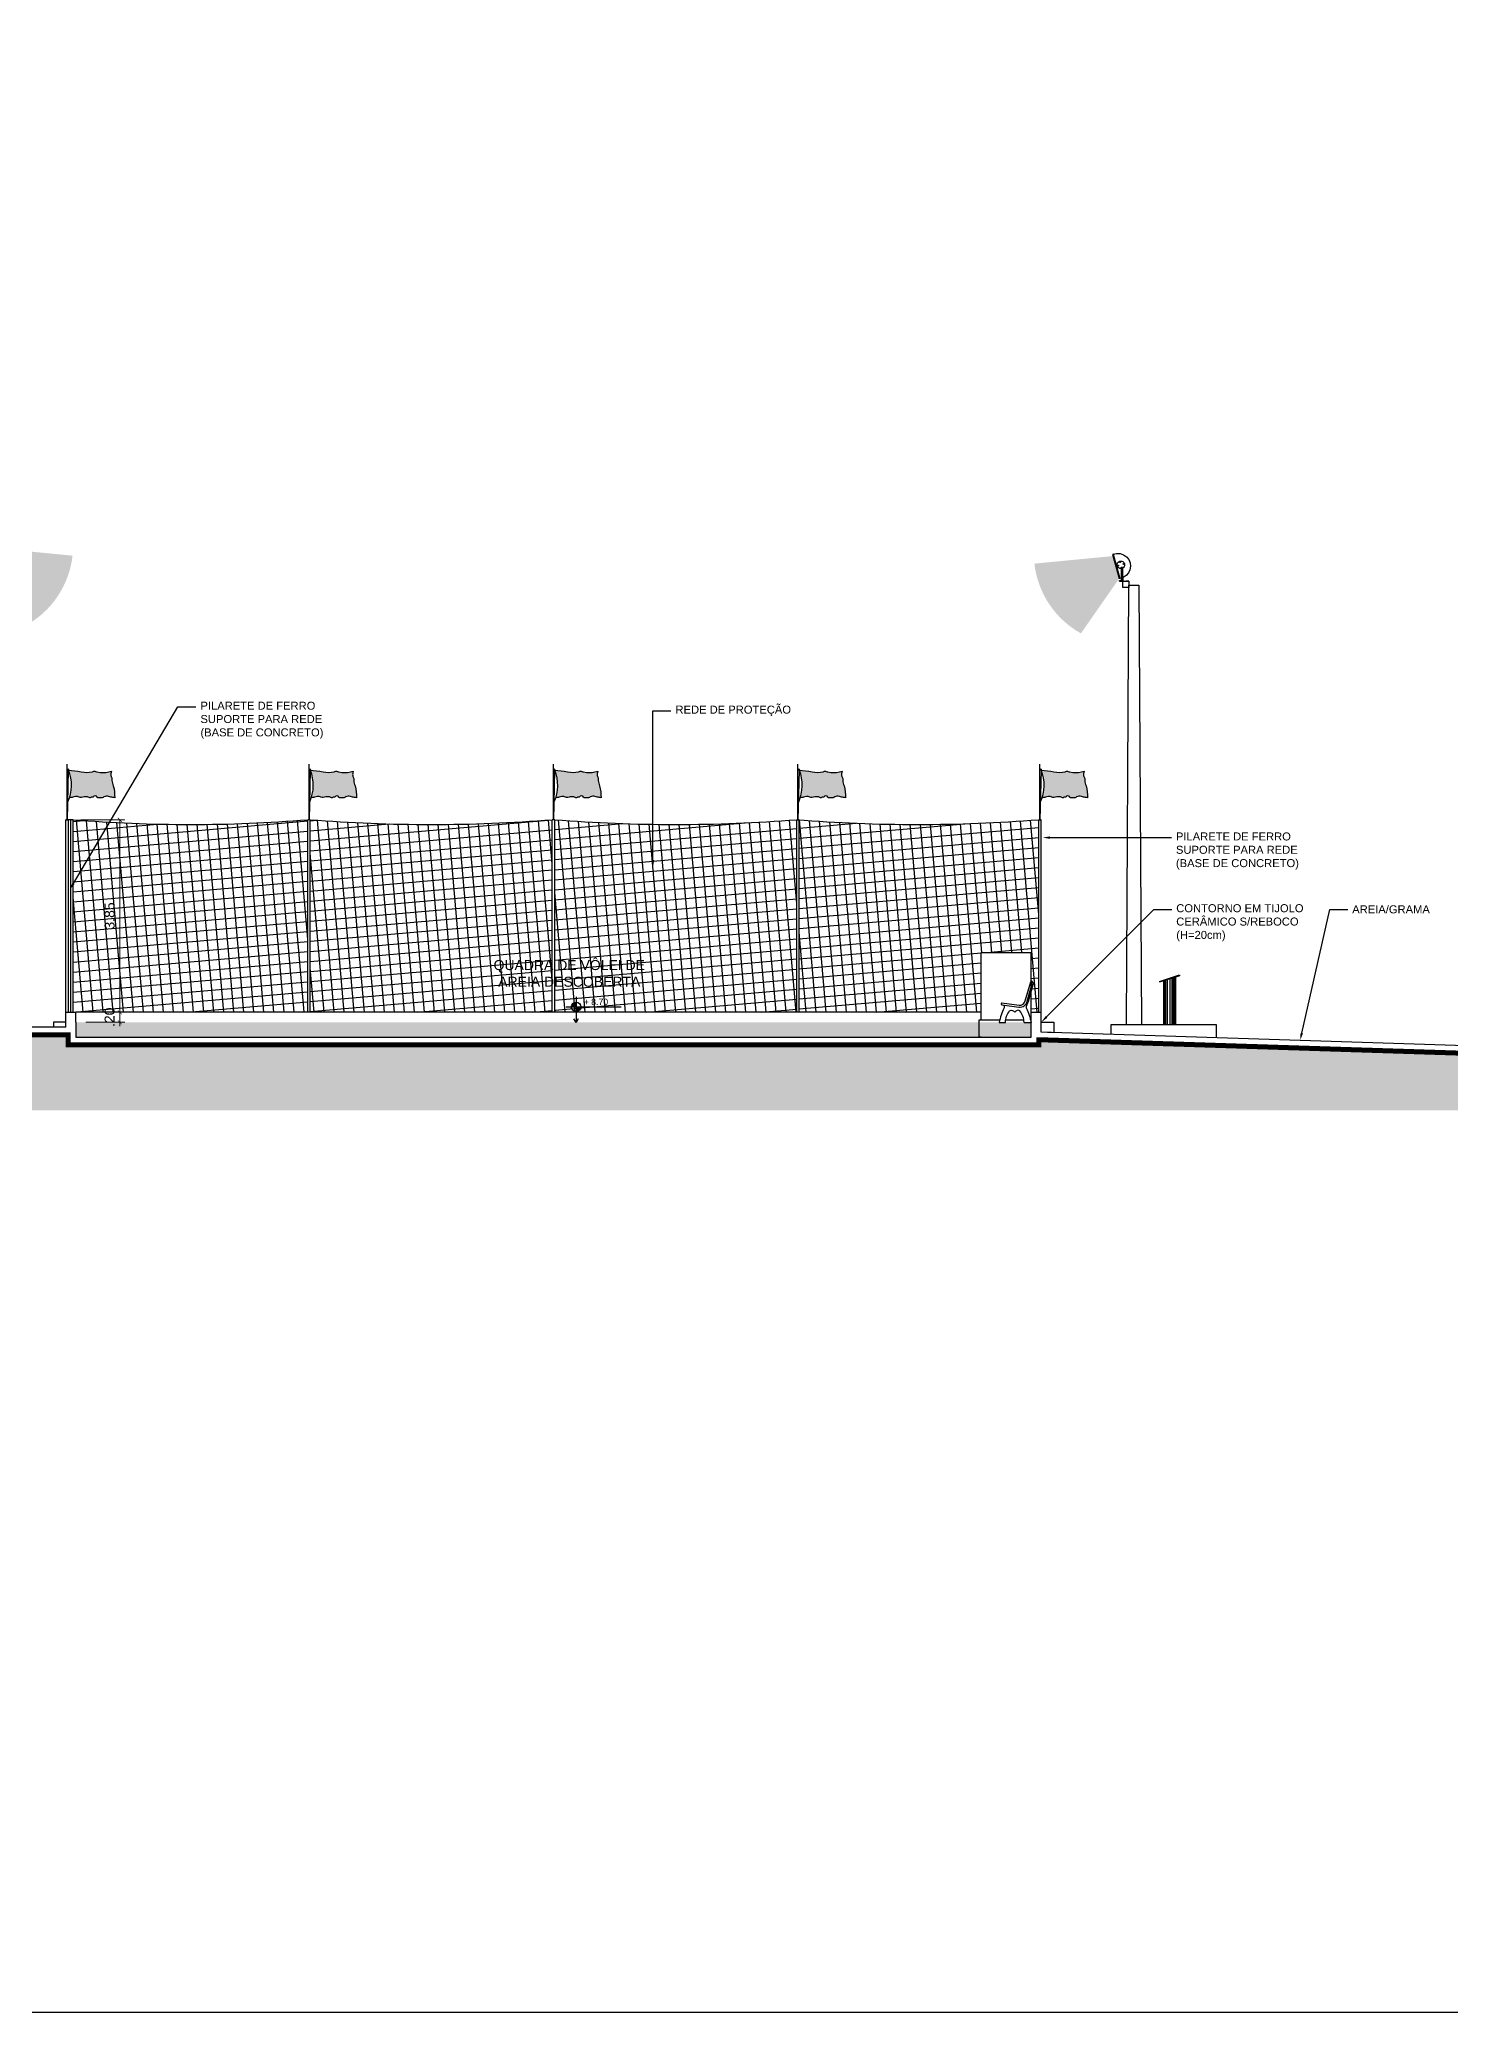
# Model space of a CAD drawing. Header units: metres. Extents: x 2394 to 3264, y 364 to 634.
# Drawn here: x 2682.67 to 2710.88, y 363.79 to 403.24 of the extents above; entities that cross this region are included whole.
import ezdxf
from ezdxf import colors
from ezdxf.entities.mleader import LeaderData, LeaderLine
from ezdxf.math import Vec2, Vec3

# ---------------------------------------------------------------- set-up
doc = ezdxf.new("R2010")
doc.units = ezdxf.units.M
doc.header["$LTSCALE"] = 5
doc.header["$MEASUREMENT"] = 0
doc.layers.add('2prancha', color=4, linetype='Continuous', lineweight=18)
doc.layers.add('texto', color=3, linetype='Continuous', lineweight=25)
for name, color, linetype in [('COTA 1 100', 2, 'Continuous'), ('COTA DE NÍVEL', 7, 'Continuous'), ('HACHURA', 251, 'Continuous'), ('HACHURA PISOS', 250, 'Continuous'), ('PENA 0.1', 1, 'Continuous'), ('PENA 0.15', 7, 'Continuous'), ('PENA 01', 1, 'Continuous'), ('PENA 02', 2, 'Continuous'), ('PENA 03', 3, 'Continuous'), ('PENA 06', 6, 'Continuous'), ('TXT ESPECIFICAÇÕES', 7, 'Continuous')]:
    doc.layers.add(name, color=color, linetype=linetype)
doc.styles.add('GRAF', font='GRAF.SHX')
doc.styles.add('Luana', font='arial.ttf')
doc.styles.get("Standard").update_dxf_attribs({"font": 'arial.ttf'})
doc.dimstyles.new('arial100', dxfattribs={"dimtxt": 0.2, "dimasz": 0.08, "dimexe": 0.1, "dimexo": 0.2, "dimgap": 0.1, "dimtad": 1, "dimzin": 4, "dimdsep": 46, "dimtxsty": 'Luana', "dimblk": 'ARCHTICK', "dimcen": 0, "dimclrd": 7, "dimclre": 7, "dimclrt": 256, "dimadec": 0, "dimazin": 0, "dimtfac": 1, "dimtix": 1, "dimtmove": 0, "dimatfit": 3, "dimldrblk": 'CLOSEDBLANK', "dimfxl": 0, "dimlwd": 5, "dimlwe": 5, "dimarcsym": 0})

# ---------------------------------------------------------------- blocks, each defined once
blk = doc.blocks.new('A$C3D4215A1')
at = {"true_color": 0xffffff}
h = blk.add_hatch(color=7, dxfattribs=at)
h.dxf.hatch_style = 1
edge = h.paths.add_edge_path()
edge.add_spline(control_points=[(0.02698194841241275, 0.2828375568763093), (0.04895448887327802, 0.2816153865685393), (0.07287861671557039, 0.2860622619303825), (0.1029987581282512, 0.2963006718363559), (0.1321982208737609, 0.2988224507079806), (0.1536724777092786, 0.2835548990491077), (0.1837990493113466, 0.2813529656730935), (0.2085208566572874, 0.2914035686051477), (0.2353239823946751, 0.2892895236750093), (0.2624439397354763, 0.2964474452757884), (0.2897648094394754, 0.2721943754559675), (0.3088208094800393, 0.2907403708837322), (0.3298375868566836, 0.2809047391995563), (0.3415339816579035, 0.3075757495028029), (0.3759171734745905, 0.3057297656133642), (0.3919448316860326, 0.2713407584638219), (0.4246283440011211, 0.2836595501165391), (0.4513314099890522, 0.2788147342715845), (0.4801532355481868, 0.2999339898195501), (0.5208640303039829, 0.3027189975196904), (0.5648332654650403, 0.2856010938094755), (0.5917239606314979, 0.2824905206166903), (0.6086991295414919, 0.2805269229845635)], knot_values=[0, 0, 0, 0, 0.0348271455492879, 0.07282893527250822, 0.09639077409307761, 0.1183464356409538, 0.1487855013386029, 0.1825572067499722, 0.1963991772790011, 0.2286808477537322, 0.2641949652160698, 0.2780692556293496, 0.2982508131908497, 0.3169238230336083, 0.3494064677358216, 0.3755707344904562, 0.4150233993883643, 0.4326216050909619, 0.4554261924704313, 0.5158826632629568, 0.5456436595392126, 0.5965938487349922, 0.5965938487349922, 0.5965938487349922, 0.5965938487349922], degree=3, periodic=0)
edge.add_spline(control_points=[(0.6086991295414919, 0.2805269229845635), (0.6069763653057791, 0.3315694374350309), (0.6044501518234121, 0.406416758679393), (0.5688259508628715, 0.4846028772236245), (0.5757508166333881, 0.5312687869915477), (0.5503718113731437, 0.5680126159371854), (0.5604765166258893, 0.600590578163179), (0.5663561148503504, 0.6195466312166289)], knot_values=[0, 0, 0, 0, 0.1521078266021216, 0.2230466794992793, 0.2486607555886479, 0.2890196708653746, 0.3451825573943328, 0.3451825573943328, 0.3451825573943328, 0.3451825573943328], degree=3, periodic=0)
edge.add_spline(control_points=[(0.5663561148503504, 0.6195466312167355), (0.554475112856112, 0.6165106317944233), (0.4951560327883922, 0.6013525926909016), (0.4177886655762176, 0.5960335953146518), (0.3486583925227507, 0.6229712517894845), (0.2831263927516432, 0.5976217621070573), (0.1704967645854389, 0.6156244410771055), (0.06902388031555232, 0.6271005249840204), (0.01431259560405925, 0.6332844180852173)], knot_values=[0.0004282970648975537, 0.0004282970648975537, 0.0004282970648975537, 0.0004282970648975537, 0.03724621531521943, 0.1842516009980794, 0.2269683049640005, 0.2472053113385927, 0.3895702831130338, 0.5561588000932506, 0.5561588000932506, 0.5561588000932506, 0.5561588000932506], degree=3, periodic=0)
edge.add_arc((-0.4805011806961396, 0.4399434716458883), 0.5312451362464913, -17.20140578456659, 21.342315752160516, ccw=False)
at = {"ltscale": 1.5}
for points in [[(0, 0), (0, 0.7122341975486961)], [(0.01389060948940823, 0.6333321141752819), (0, 0)]]:
    blk.add_lwpolyline(points, dxfattribs=at)
blk.add_lwpolyline([(0.01328847148261048, 0.6358852338782981, -0.2017143391053004), (0.004914876449674921, 0.2240901736618994, -1.845100724420363)], format="xyb", dxfattribs=at)
blk.add_circle((0.008782208830325544, 0.640475743130537), 0.008782208830552918, dxfattribs=at)
for points in [[(0.01389060948940823, 0.6333321141751966), (0.1796834121414577, 0.6131488844396245), (0.3220483839158987, 0.6131488844396245), (0.3415490983425116, 0.6185580030237361), (0.3835689304623884, 0.6108735702971444), (0.5305743161452483, 0.6108735702971444), (0.5663561148503504, 0.6195466312167355)], [(0.5663561148503504, 0.6195466312166289), (0.5589290134830662, 0.563876998664), (0.5724356058708508, 0.5258452487123577), (0.5724356058708508, 0.5002311726229891), (0.5898447802583178, 0.4314616917647527), (0.6086991295414919, 0.2805269229845635)]]:
    blk.add_spline(points, degree=3, dxfattribs=at)
blk.add_open_spline([(0.6086991295414919, 0.2805269229845635), (0.5917239606314979, 0.2824905206166903), (0.5648332654650403, 0.2856010938094755), (0.5208640303039829, 0.3027189975196904), (0.4801532355481868, 0.2999339898195501), (0.4513314099890522, 0.2788147342715845), (0.4246283440011211, 0.2836595501165391), (0.3919448316860326, 0.2713407584638219), (0.3759171734745905, 0.3057297656133642), (0.3415339816579035, 0.3075757495028029), (0.3298375868566836, 0.2809047391995563), (0.3088208094800393, 0.2907403708837322), (0.2897648094394754, 0.2721943754559675), (0.2624439397354763, 0.2964474452757884), (0.2353239823946751, 0.2892895236750093), (0.2085208566572874, 0.2914035686051477), (0.1837990493113466, 0.2813529656730935), (0.1536724777092786, 0.2835548990491077), (0.1321982208737609, 0.2988224507079806), (0.1029987581282512, 0.2963006718363559), (0.07287861671557039, 0.2860622619303825), (0.04895448887327802, 0.2816153865685393), (0.02698194841241275, 0.2828375568763093)], degree=3, knots=[0, 0, 0, 0, 0.0509501891957797, 0.08071118547203533, 0.141167656264561, 0.1639722436440303, 0.1815704493466279, 0.2210231142445361, 0.2471873809991706, 0.2796700257013839, 0.2983430355441425, 0.3185245931056426, 0.3323988835189224, 0.3679130009812601, 0.4001946714559911, 0.41403664198502, 0.4478083473963893, 0.4782474130940384, 0.5002030746419146, 0.523764913462484, 0.5617667031857043, 0.5965938487349922, 0.5965938487349922, 0.5965938487349922, 0.5965938487349922], dxfattribs=at)
blk = doc.blocks.new('NIV02')
h = blk.add_hatch(color=256)
h.paths.add_polyline_path([(-43.08798214372393, -49.02922773002917, 0.4142135623730951), (-44.59234559443733, -50.53359118074257), (-43.08798214372393, -50.53359118074257)])
h.paths.add_polyline_path([(-43.08798214372393, -52.03795463145597, 0.4142135623730951), (-41.58361869301053, -50.53359118074257), (-43.08798214372393, -50.53359118074257)])
for p, q in [((-43.08798214372393, -47.3822175101738), (-43.08798214372393, -55.57883228363895)), ((-46.27430931333186, -50.53359118074257), (-28.67982759653792, -50.53359118074257))]:
    blk.add_line(p, q)
blk.add_lwpolyline([(-42.35976431650299, -54.31752200791485), (-43.08798214372393, -55.57883228363895), (-43.81619997094488, -54.31752200791485)])
blk.add_circle((-43.08798214372393, -50.53359118074257), 1.504363450713398)
at = {"style": 'GRAF'}
blk.add_attdef('ELEV', (-40.66293629551796, -49.96256487468508), '', height=1.261310275724094, dxfattribs=at)
blk = doc.blocks.new('_ArchTick')
at = {"color": 0, "linetype": 'ByBlock', "const_width": 0.15}
blk.add_lwpolyline([(-0.5, -0.5), (0.5, 0.5)], dxfattribs=at)
blk = doc.blocks.new('*D32')
at = {"layer": 'COTA 1 100', "color": 7, "lineweight": 5}
for p, q in [((2683.592028577531, 383.7910774104353), (2684.370872983217, 383.7910774104353)), ((2684.270872983217, 383.7910774104353), (2684.270872983217, 383.8710774104352)), ((2684.270872983217, 383.5910774104352), (2684.270872983217, 383.7910774104353)), ((2683.592028577531, 383.5910774104352), (2684.370872983217, 383.5910774104352)), ((2684.270872983217, 383.5910774104352), (2684.270872983217, 383.5110774104352))]:
    blk.add_line(p, q, dxfattribs=at)
at = {"layer": 'Defpoints', "color": 0}
for p in [(2683.392028577531, 383.7910774104353), (2684.270872983217, 383.7910774104353), (2683.392028577531, 383.5910774104352)]:
    blk.add_point(p, dxfattribs=at)
at = {"layer": 'COTA 1 100', "color": 7, "lineweight": 5, "xscale": 0.08, "yscale": 0.08, "zscale": 0.08}
for p, rotation in [((2684.270872983217, 383.7910774104353), 270), ((2684.270872983217, 383.5910774104352), 90)]:
    blk.add_blockref('_ArchTick', p, dxfattribs=dict(at, rotation=rotation))
at = {"layer": 'COTA 1 100', "insert": (2684.068758385673, 383.6910774104356), "char_height": 0.2, "attachment_point": 5, "rotation": 90, "style": 'Luana'}
blk.add_mtext('.20', dxfattribs=at)
blk = doc.blocks.new('_ClosedBlank')
at = {"layer": '2prancha', "color": 0, "lineweight": -2}
for p, q in [((-1, 0.1666666666666667), (0, 0)), ((-1, 0.1666666666666667), (-1, -0.1666666666666667)), ((0, 0), (-1, -0.1666666666666667))]:
    blk.add_line(p, q, dxfattribs=at)
blk = doc.blocks.new('*D33')
at = {"layer": 'COTA 1 100', "color": 7, "lineweight": 5}
for p, q in [((2683.495369982759, 387.6410774104352), (2684.370872983217, 387.6410774104352)), ((2684.270872983217, 383.7910774104352), (2684.270872983217, 387.6410774104352)), ((2683.592028577531, 383.7910774104352), (2684.370872983217, 383.7910774104352))]:
    blk.add_line(p, q, dxfattribs=at)
at = {"layer": 'Defpoints', "color": 0}
for p in [(2683.295369982759, 387.6410774104352), (2684.270872983217, 387.6410774104352), (2683.392028577531, 383.7910774104352)]:
    blk.add_point(p, dxfattribs=at)
at = {"layer": 'COTA 1 100', "color": 7, "lineweight": 5, "xscale": 0.08, "yscale": 0.08, "zscale": 0.08}
for p, rotation in [((2684.270872983217, 387.6410774104352), 90), ((2684.270872983217, 383.7910774104352), 270)]:
    blk.add_blockref('_ArchTick', p, dxfattribs=dict(at, rotation=rotation))
at = {"layer": 'COTA 1 100', "insert": (2684.068690172849, 385.7160774104356), "char_height": 0.2, "attachment_point": 5, "rotation": 90, "style": 'Luana'}
blk.add_mtext('3.85', dxfattribs=at)

msp = doc.modelspace()

# ---------------------------------------------------------------- hatches: boundary and pattern name
at = {"layer": 'COTA 1 100'}
h = msp.add_hatch(color=256, dxfattribs=at)
h.dxf.hatch_style = 1
h.set_gradient(color1=(250, 247, 214), color2=(255, 255, 179), tint=1, name='INVCYLINDER')
h.paths.add_polyline_path([(2683.327724767334, 392.9189365445717), (2681.75612191567, 393.0706284236517), (2681.634979122832, 392.6185173658122), (2682.396978709404, 391.5249241008796, 0.2421692272666884)])
h = msp.add_hatch(color=256, dxfattribs=at)
h.dxf.hatch_style = 1
h.set_gradient(color1=(250, 247, 214), color2=(255, 255, 179), tint=1, name='INVCYLINDER')
h.paths.add_polyline_path([(2702.55584932131, 392.7594510513329), (2704.127452172974, 392.9111429304128), (2704.248594965812, 392.4590318725734), (2703.486595379239, 391.3654386076407, -0.2421692272666884)])
at = {"layer": 'HACHURA'}
h = msp.add_hatch(dxfattribs=at)
h.set_pattern_fill('_USER', color=256, scale=0.2, angle=5, style=0, double=1, pattern_type=0)
h.set_pattern_definition([(4.999999999999998, (2683.338661408614, 383.7910774104352), (-0.01743114854953163, 0.1992389396183491), []), (94.99999999999999, (2683.338661408614, 383.7910774104352), (-0.1992389396183491, -0.01743114854953165), [])])
h.paths.add_polyline_path([(2688.029535019396, 387.6410774104353, -0.04112260540720858), (2683.338661408614, 387.6410774104351), (2683.338661408614, 383.7910774104352), (2683.392028577531, 383.7910774104352), (2688.029535019396, 383.7910774104352)])
h.paths.add_polyline_path([(2692.917358175743, 387.6410774104351, -0.03991026524751005), (2688.07953501814, 387.6410774104351), (2688.07953501814, 383.7910774104352), (2692.917358175743, 383.7910774104352)])
h.paths.add_polyline_path([(2697.804547899983, 387.6410774104353, -0.03980890655581459), (2692.967041458748, 387.6410774104352), (2692.967041458748, 383.7910774104352), (2697.804547899983, 383.7910774104352)])
edge = h.paths.add_edge_path()
edge.add_line((2702.492028577532, 384.9875711708616), (2702.492028577532, 383.7910774104352))
edge.add_line((2702.492028577532, 383.7910774104352), (2702.642028578462, 383.7910774104352))
edge.add_line((2702.642028578462, 383.7910774104352), (2702.642028578462, 387.6410774104352))
edge.add_arc((2700.223275357845, 417.9724820219234), 30.42769253242931, 265.5351348897191, 274.55935720335, ccw=False)
edge.add_line((2697.854547899984, 387.6371296574225), (2697.854547899984, 383.7910774104352))
edge.add_line((2697.854547899984, 383.7910774104352), (2701.492028577532, 383.7910774104353))
edge.add_line((2701.492028577532, 383.7910774104353), (2701.492028577532, 384.9875711708616))
edge.add_line((2701.492028577532, 384.9875711708616), (2702.492028577532, 384.9875711708616))
at = {"layer": 'HACHURA PISOS'}
h = msp.add_hatch(dxfattribs=at)
h.set_pattern_fill('HACH23,_O', color=256, scale=0.01, pattern_type=2)
h.set_pattern_definition([(90, (2705.152541945059, 383.5464773554409), (-0.418, 2.559511810217968e-17), []), (90, (2705.166641945058, 383.5464773554409), (-0.418, 2.559511810217968e-17), []), (90, (2705.186641945058, 383.5464773554409), (-0.418, 2.559511810217968e-17), []), (90, (2705.214941945058, 383.5464773554409), (-0.418, 2.559511810217968e-17), []), (90, (2705.254941945058, 383.5464773554409), (-0.418, 2.559511810217968e-17), []), (90, (2705.311541945058, 383.5464773554409), (-0.418, 2.559511810217968e-17), []), (90, (2705.391541945058, 383.5464773554409), (-0.418, 2.559511810217968e-17), []), (90, (2705.448141945059, 383.5464773554409), (-0.418, 2.559511810217968e-17), []), (90, (2705.488141945058, 383.5464773554409), (-0.418, 2.559511810217968e-17), []), (90, (2705.516441945058, 383.5464773554409), (-0.418, 2.559511810217968e-17), []), (90, (2705.536441945058, 383.5464773554409), (-0.418, 2.559511810217968e-17), []), (90, (2705.550541945058, 383.5464773554409), (-0.418, 2.559511810217968e-17), []), (90, (2705.560541945059, 383.5464773554409), (-0.418, 2.559511810217968e-17), [])])
h.paths.add_polyline_path([(2705.254535056108, 384.457751046981), (2705.142541945058, 384.4224773554411), (2705.142541945058, 383.5464773554409), (2705.240667585467, 383.5464773554409)])
h = msp.add_hatch(dxfattribs=at)
h.set_pattern_fill('HACH23,_O', color=256, scale=0.01, pattern_type=2)
h.set_pattern_definition([(90, (2705.372541945058, 383.5464773554409), (0.418, 2.559511810217968e-17), []), (90, (2705.358441945058, 383.5464773554409), (0.418, 2.559511810217968e-17), []), (90, (2705.338441945058, 383.5464773554409), (0.418, 2.559511810217968e-17), []), (90, (2705.310141945058, 383.5464773554409), (0.418, 2.559511810217968e-17), []), (90, (2705.270141945058, 383.5464773554409), (0.418, 2.559511810217968e-17), []), (90, (2705.213541945058, 383.5464773554409), (0.418, 2.559511810217968e-17), []), (90, (2705.133541945058, 383.5464773554409), (0.418, 2.559511810217968e-17), []), (90, (2705.076941945058, 383.5464773554409), (0.418, 2.559511810217968e-17), []), (90, (2705.036941945058, 383.5464773554409), (0.418, 2.559511810217968e-17), []), (90, (2705.008641945058, 383.5464773554409), (0.418, 2.559511810217968e-17), []), (90, (2704.988641945058, 383.5464773554409), (0.418, 2.559511810217968e-17), []), (90, (2704.974541945058, 383.5464773554409), (0.418, 2.559511810217968e-17), []), (90, (2704.964541945058, 383.5464773554409), (0.418, 2.559511810217968e-17), [])])
h.paths.add_polyline_path([(2705.283694685765, 384.4683519961707), (2705.382541945058, 384.5004773554409), (2705.382541945058, 383.5464773554409), (2705.295690333417, 383.5464773554409)])
at = {"layer": 'PENA 01', "ltscale": 1.5}
h = msp.add_hatch(dxfattribs=at)
h.set_pattern_fill('EARTH', color=256, scale=0.75, angle=45, style=0, double=1)
h.set_pattern_definition([(45, (2680.870986144375, 381.8309141196444), (2.775557561562891e-17, 0.2651650429449554), [0.1875, -0.1875]), (45, (2680.821267698823, 381.8806325651965), (2.775557561562891e-17, 0.2651650429449554), [0.1875, -0.1875]), (45, (2680.771549253271, 381.9303510107487), (2.775557561562891e-17, 0.2651650429449554), [0.1875, -0.1875]), (135, (2680.771549253271, 381.9634966411168), (-0.2651650429449553, 5.551115123125783e-17), [0.1875, -0.1875]), (135, (2680.821267698823, 382.013215086669), (-0.2651650429449553, 5.551115123125783e-17), [0.1875, -0.1875]), (135, (2680.870986144375, 382.0629335322212), (-0.2651650429449553, 5.551115123125783e-17), [0.1875, -0.1875])])
h.paths.add_polyline_path([(2744.268212289811, 382.9110774104352), (2733.19202857753, 382.9110774104352), (2733.19202857753, 382.4910774104352), (2712.890929734266, 382.4910774104352), (2712.894028767958, 382.9156616358307), (2702.689637452509, 383.241077079006), (2702.642028577532, 383.241077079006), (2702.642028577533, 383.1410774104352), (2683.242028577531, 383.1410774104352), (2683.242028577531, 383.3410774104352), (2680.870986144375, 383.3410774104352), (2680.870986144375, 381.8309141196444), (2744.268212289811, 381.8309141196444)])
at = {"layer": 'PENA 03'}
h = msp.add_hatch(dxfattribs=at)
h.set_pattern_fill('AR-SAND', color=42, scale=0.05, style=0)
h.set_pattern_definition([(37.50000000000001, (2683.392028577531, 383.2910774104352), (-0.003149667905480408, 0.09634118845065794), [0, -0.07600000000000001, 0, -0.085, 0, -0.08125]), (7.499999999999999, (2683.392028577531, 383.2910774104352), (0.08848883526338636, 0.141107303261487), [0, -0.041, 0, -0.0685, 0, -0.02625]), (327.5, (2683.330528577531, 383.2910774104352), (0.1557070930875748, 0.0002829526768482471), [0, -0.025, 0, -0.09000000000000001, 0, -0.1175]), (317.5, (2683.330528577531, 383.2910774104352), (0.1503063302286147, 0.04388377824671247), [0, -0.0125, 0, -0.059, 0, -0.0675])])
h.paths.add_polyline_path([(2702.492028577532, 383.5910774104352), (2683.392028577531, 383.5910774104352), (2683.392028577531, 383.2910774104352), (2702.492028577532, 383.2910774104353)])

# ---------------------------------------------------------------- linework, layer by layer
msp.add_lwpolyline([(2649.734794805489, 505.6636616943006), (2813.658663056263, 505.6636616943006), (2813.658663056263, 363.7948482036693), (2649.734794805489, 363.7948482036693)], close=True)
at = {"layer": 'COTA 1 100', "const_width": 0.1}
msp.add_lwpolyline([(2680.870986144375, 383.3410774104352), (2683.242028577531, 383.3410774104352), (2683.242028577531, 383.1410774104352), (2702.642028577533, 383.1410774104352), (2702.642028577532, 383.241077079006), (2702.689637452509, 383.241077079006), (2712.894028767958, 382.9156616358307), (2712.890929734266, 382.4910774104352), (2733.19202857753, 382.4910774104352), (2733.19202857753, 382.9110774104352), (2744.268212289811, 382.9110774104352)], dxfattribs=at)
at = {"layer": 'HACHURA'}
for p, q in [((2704.131742582507, 392.9455827963607), (2704.119668509678, 392.9423475582962)), ((2704.119668509678, 392.9423475582962), (2704.24907803223, 392.4593846451519)), ((2704.131742582507, 392.9455827963607), (2704.200557555678, 392.9627543880678)), ((2704.131742582507, 392.9455827963607), (2704.261152105056, 392.4626198832158)), ((2704.200557555678, 392.9627543880678), (2704.271431623128, 392.960065399959)), ((2704.271431623128, 392.960065399959), (2704.338747646648, 392.9377289483173)), ((2704.338747646648, 392.9377289483173), (2704.397170481493, 392.8975153130294)), ((2704.397170481493, 392.8975153130294), (2704.442069814348, 392.8426116337033)), ((2704.210321523619, 392.7365830212852), (2704.212877086648, 392.755994449668)), ((2704.212877086648, 392.7171715929026), (2704.210321523619, 392.7365830212852)), ((2704.212877086648, 392.755994449668), (2704.220369618336, 392.7740830212853)), ((2704.220369618336, 392.6990830212854), (2704.212877086648, 392.7171715929026)), ((2704.217154953352, 392.7209973357554), (2704.217495695089, 392.7235855262065)), ((2704.217495695089, 392.7184091453045), (2704.217154953352, 392.7209973357554)), ((2704.217495695089, 392.7235855262065), (2704.218494699314, 392.7259973357556)), ((2704.218494699314, 392.7159973357556), (2704.217495695089, 392.7184091453045)), ((2704.218494699314, 392.7259973357556), (2704.22008388554, 392.7280684035674)), ((2704.22008388554, 392.7139262679436), (2704.218494699314, 392.7159973357556)), ((2704.22008388554, 392.7280684035674), (2704.222154953351, 392.7296575897934)), ((2704.222154953351, 392.7123370817177), (2704.22008388554, 392.7139262679436)), ((2704.220369618336, 392.7740830212853), (2704.23228851503, 392.7896160298743)), ((2704.23228851503, 392.6835500126964), (2704.220369618336, 392.6990830212854)), ((2704.222154953351, 392.7296575897934), (2704.224566762901, 392.7306565940185)), ((2704.224566762901, 392.7113380774927), (2704.222154953351, 392.7123370817177)), ((2704.224566762901, 392.7306565940185), (2704.227154953352, 392.7309973357557)), ((2704.227154953352, 392.7109973357556), (2704.224566762901, 392.7113380774927)), ((2704.227154953352, 392.7309973357557), (2704.229743143803, 392.7306565940185)), ((2704.229743143803, 392.7113380774927), (2704.227154953352, 392.7109973357556)), ((2704.229743143803, 392.7306565940185), (2704.232154953353, 392.7296575897934)), ((2704.232154953353, 392.7123370817177), (2704.229743143803, 392.7113380774927)), ((2704.232154953353, 392.7296575897934), (2704.234226021164, 392.7280684035674)), ((2704.234226021164, 392.7139262679436), (2704.232154953353, 392.7123370817177)), ((2704.23228851503, 392.7896160298743), (2704.24782152362, 392.8015349265693)), ((2704.24782152362, 392.6716311160015), (2704.23228851503, 392.6835500126964)), ((2704.234226021164, 392.7280684035674), (2704.235815207389, 392.7259973357556)), ((2704.235815207389, 392.7159973357557), (2704.234226021164, 392.7139262679436)), ((2704.235815207389, 392.7259973357556), (2704.236814211615, 392.7235855262065)), ((2704.236814211615, 392.7184091453045), (2704.235815207389, 392.7159973357557)), ((2704.236814211615, 392.7235855262065), (2704.237154953351, 392.7209973357556)), ((2704.237154953351, 392.7209973357556), (2704.236814211615, 392.7184091453045)), ((2704.24782152362, 392.8015349265693), (2704.265910095236, 392.809027458257)), ((2704.265910095238, 392.6641385843137), (2704.24782152362, 392.6716311160015)), ((2704.261152105056, 392.4626198832158), (2704.24907803223, 392.4593846451519)), ((2704.25973583809, 392.7947495915531), (2704.260076579827, 392.7973377820042)), ((2704.260076579827, 392.7921614011021), (2704.25973583809, 392.7947495915531)), ((2704.260076579827, 392.7973377820042), (2704.261075584053, 392.7997495915532)), ((2704.261075584053, 392.7897495915532), (2704.260076579827, 392.7921614011021)), ((2704.261075584053, 392.7997495915532), (2704.262664770279, 392.801820659365)), ((2704.262664770279, 392.7876785237413), (2704.261075584053, 392.7897495915532)), ((2704.291837351579, 392.4714123343606), (2704.261152105056, 392.4626198832158)), ((2704.262664770279, 392.801820659365), (2704.26473583809, 392.8034098455911)), ((2704.26473583809, 392.7860893375155), (2704.262664770279, 392.7876785237413)), ((2704.26473583809, 392.8034098455911), (2704.267147647638, 392.804408849816)), ((2704.267147647639, 392.7850903332902), (2704.26473583809, 392.7860893375155)), ((2704.265910095236, 392.809027458257), (2704.28532152362, 392.8115830212855)), ((2704.28532152362, 392.6615830212854), (2704.265910095238, 392.6641385843137)), ((2704.267147647638, 392.804408849816), (2704.26973583809, 392.8047495915533)), ((2704.26973583809, 392.7847495915532), (2704.267147647639, 392.7850903332902)), ((2704.26973583809, 392.8047495915533), (2704.27232402854, 392.804408849816)), ((2704.27232402854, 392.7850903332902), (2704.26973583809, 392.7847495915532)), ((2704.27232402854, 392.804408849816), (2704.27473583809, 392.8034098455911)), ((2704.27473583809, 392.7860893375155), (2704.27232402854, 392.7850903332902)), ((2704.27473583809, 392.8034098455911), (2704.276806905902, 392.801820659365)), ((2704.276806905902, 392.7876785237413), (2704.27473583809, 392.7860893375155)), ((2704.276806905902, 392.801820659365), (2704.278396092127, 392.7997495915532)), ((2704.278396092127, 392.7897495915532), (2704.276806905902, 392.7876785237413)), ((2704.278396092127, 392.7997495915532), (2704.279395096352, 392.7973377820042)), ((2704.279395096352, 392.7921614011021), (2704.278396092127, 392.7897495915532)), ((2704.279395096352, 392.7973377820042), (2704.279735838089, 392.7947495915531)), ((2704.279735838089, 392.7947495915531), (2704.279395096352, 392.7921614011021)), ((2704.28532152362, 392.8115830212855), (2704.304732952003, 392.8090274582571)), ((2704.291837351582, 392.6624408463105), (2704.28532152362, 392.6615830212854)), ((2704.29090720915, 392.6784164510176), (2704.291247950886, 392.6810046414686)), ((2704.291247950886, 392.6758282605666), (2704.29090720915, 392.6784164510176)), ((2704.291837351579, 392.4714123343606), (2704.291026560179, 392.4238954560357)), ((2704.291247950886, 392.6810046414686), (2704.291837351582, 392.6824275806208)), ((2704.291837351582, 392.6744053214144), (2704.291247950886, 392.6758282605666)), ((2704.291837351582, 392.6891177070066), (2704.316837351582, 392.6891177070066)), ((2704.291837351582, 392.6891177070066), (2704.291837351582, 392.6824275806208)), ((2704.291837351582, 392.6824275806208), (2704.291837351582, 392.6744053214144)), ((2704.291837351582, 392.6744053214144), (2704.291837351582, 392.6624408463105)), ((2704.291837351582, 392.6624408463105), (2704.291837351579, 392.4714123343606)), ((2704.304732952003, 392.8090274582571), (2704.32282152362, 392.8015349265694)), ((2704.316026560178, 392.4238954560357), (2704.316026560178, 392.4803660442709)), ((2704.316026560178, 392.4803660442709), (2704.330144207237, 392.4803660442709)), ((2704.316837351579, 392.4785757533825), (2704.316026560179, 392.4803660442709)), ((2704.316837351582, 392.6891177070066), (2704.316837351582, 392.669152390784)), ((2704.32282152362, 392.6716311160017), (2704.316837351582, 392.669152390784)), ((2704.316837351582, 392.669152390784), (2704.316837351579, 392.4785757533825)), ((2704.329333415837, 392.4821563351594), (2704.316837351579, 392.4785757533825)), ((2704.32282152362, 392.8015349265694), (2704.338354532209, 392.7896160298744)), ((2704.338354532209, 392.6835500126964), (2704.32282152362, 392.6716311160017)), ((2704.389367664666, 392.5199221008987), (2704.329333415837, 392.4821563351594)), ((2704.330144207237, 392.4097778089769), (2704.330144207237, 392.4803660442709)), ((2704.333488093888, 392.7521687068153), (2704.333828835625, 392.7547568972662)), ((2704.333828835625, 392.7495805163643), (2704.333488093888, 392.7521687068153)), ((2704.333828835625, 392.7547568972662), (2704.33482783985, 392.7571687068154)), ((2704.33482783985, 392.7471687068152), (2704.333828835625, 392.7495805163643)), ((2704.33482783985, 392.7571687068154), (2704.336417026076, 392.7592397746272)), ((2704.336417026076, 392.7450976390033), (2704.33482783985, 392.7471687068152)), ((2704.336417026076, 392.7592397746272), (2704.338488093888, 392.7608289608531)), ((2704.338488093888, 392.7435084527774), (2704.336417026076, 392.7450976390033)), ((2704.338354532209, 392.7896160298744), (2704.350273428904, 392.7740830212855)), ((2704.350273428904, 392.6990830212856), (2704.338354532209, 392.6835500126964)), ((2704.338488093888, 392.7608289608531), (2704.340899903437, 392.7618279650782)), ((2704.340899903437, 392.7425094485524), (2704.338488093888, 392.7435084527774)), ((2704.340899903437, 392.7618279650782), (2704.343488093887, 392.7621687068153)), ((2704.343488093888, 392.7421687068153), (2704.340899903437, 392.7425094485524)), ((2704.343488093887, 392.7621687068153), (2704.346076284338, 392.7618279650782)), ((2704.346076284338, 392.7425094485524), (2704.343488093888, 392.7421687068153)), ((2704.346076284338, 392.7618279650782), (2704.348488093888, 392.7608289608531)), ((2704.348488093888, 392.7435084527774), (2704.346076284338, 392.7425094485524)), ((2704.348488093888, 392.7608289608531), (2704.350559161699, 392.7592397746272)), ((2704.350559161699, 392.7450976390033), (2704.348488093888, 392.7435084527774)), ((2704.350273428904, 392.7740830212855), (2704.357765960591, 392.7559944496683)), ((2704.357765960591, 392.7171715929027), (2704.350273428904, 392.6990830212856)), ((2704.350559161699, 392.7592397746272), (2704.352148347924, 392.7571687068154)), ((2704.352148347924, 392.7471687068152), (2704.350559161699, 392.7450976390033)), ((2704.352148347924, 392.7571687068154), (2704.35314735215, 392.7547568972662)), ((2704.35314735215, 392.7495805163643), (2704.352148347924, 392.7471687068152)), ((2704.35314735215, 392.7547568972662), (2704.353488093888, 392.7521687068153)), ((2704.353488093888, 392.7521687068153), (2704.35314735215, 392.7495805163643)), ((2704.357765960591, 392.7559944496683), (2704.36032152362, 392.7365830212856)), ((2704.36032152362, 392.7365830212856), (2704.357765960591, 392.7171715929027)), ((2704.436496825295, 392.5729240472106), (2704.389367664666, 392.5199221008987)), ((2704.466985666787, 392.6369614943711), (2704.436496825295, 392.5729240472106)), ((2704.442069814348, 392.8426116337033), (2704.46988713972, 392.7773693122888)), ((2704.47841778999, 392.7069591418563), (2704.466985666787, 392.6369614943711)), ((2704.46988713972, 392.7773693122888), (2704.47841778999, 392.7069591418563)), ((2704.259555971943, 392.4097778089769), (2704.259555971943, 392.4238954560357)), ((2704.259555971943, 392.4238954560357), (2704.298379501355, 392.4238954560357)), ((2704.259555971943, 392.4097778089769), (2704.330144207237, 392.4097778089769)), ((2704.298379501355, 392.4238954560357), (2704.316026560178, 392.4238954560357)), ((2704.330144207237, 392.4186802930958), (2704.330144207237, 392.4097778089769)), ((2704.330144207237, 392.4097778089769), (2704.382951635833, 392.4097778089769)), ((2704.432073619002, 392.4097778089769), (2704.382951635833, 392.4097778089769)), ((2704.397504934823, 383.5464773554409), (2704.446313086681, 392.3319446897749)), ((2704.446313086681, 392.4097778089769), (2704.432073619002, 392.4097778089769)), ((2704.446313086681, 392.3319446897749), (2704.64631308668, 392.3319446897749)), ((2704.64631308668, 392.3319446897749), (2704.695121238538, 383.5464773554409))]:
    msp.add_line(p, q, dxfattribs=at)
msp.add_lwpolyline([(2704.321955893168, 392.4097778089769), (2704.446313086681, 392.4097778089769), (2704.446035308903, 392.2819446897749), (2704.321955893168, 392.2819446897749)], close=True, dxfattribs=at)
at = {"layer": 'HACHURA PISOS'}
msp.add_line((2705.262541945058, 384.4614773554409), (2705.262541945058, 383.5464773554409), dxfattribs=at)
at = {"layer": 'PENA 0.15'}
for p, q in [((2701.492028577532, 383.6410774104352), (2701.492028577532, 384.9875711708615)), ((2701.492028577532, 384.9875711708615), (2702.492028577532, 384.9875711708615)), ((2702.492028577532, 383.7910774104352), (2702.492028577532, 384.9875711708615))]:
    msp.add_line(p, q, dxfattribs=at)
for points in [[(2701.492028577532, 383.2910774104353), (2701.452028577532, 383.2910774104353), (2701.452028577532, 383.6410774104352), (2701.864434777533, 383.6410774104352)], [(2701.982851755291, 383.6410774104352), (2702.344249675086, 383.6410774104352)], [(2702.479267705083, 383.6410774104352), (2702.492028577532, 383.6410774104352)]]:
    msp.add_lwpolyline(points, dxfattribs=at)
at = {"layer": 'PENA 01'}
for p, q in [((2683.338661408614, 387.6410774104352), (2683.195382863976, 387.6410774104352)), ((2683.295369982759, 383.7910774104352), (2683.295369982759, 387.6410774104352)), ((2683.338661408614, 383.7910774104352), (2683.338661408614, 387.6410774104352)), ((2688.029535019396, 383.7910774104352), (2688.029535019396, 387.6410774104352)), ((2688.07953501814, 387.6410774104351), (2688.029535019395, 387.6410774104352)), ((2688.07953501814, 383.7910774104352), (2688.07953501814, 387.6410774104352)), ((2692.917358175743, 383.7910774104352), (2692.917358175743, 387.6410774104352)), ((2692.967041458748, 387.6410774104352), (2692.917358175743, 387.6410774104352)), ((2692.967041458748, 383.7910774104352), (2692.967041458748, 387.6410774104352)), ((2697.804547899983, 383.7910774104352), (2697.804547899983, 387.6410774104352)), ((2697.854547899983, 387.6410774104352), (2697.804547899984, 387.6410774104352)), ((2697.854547899984, 383.7910774104352), (2697.854547899984, 387.6410774104352)), ((2702.692028576599, 387.6410774104352), (2702.642028578462, 387.6410774104352)), ((2705.059451084335, 384.4059876961282), (2705.062541945058, 384.396477355441)), ((2705.142541945058, 383.5464773554409), (2705.142541945058, 384.4224773554411)), ((2705.382541945058, 383.5464773554409), (2705.382541945058, 384.5004773554409)), ((2705.459451084335, 384.5359876961282), (2705.462541945058, 384.5264773554409)), ((2701.492028577532, 383.7910774104352), (2683.392028577531, 383.7910774104352))]:
    msp.add_line(p, q, dxfattribs=at)
for points in [[(2705.059451084335, 384.4059876961282), (2705.459451084335, 384.5359876961282)], [(2705.062541945058, 384.3964773554409), (2705.462541945058, 384.5264773554409)], [(2683.195382863976, 383.4910774104353), (2683.195382863976, 383.5910774104352), (2682.945382863044, 383.5910774104352), (2682.945382862595, 383.4910774104353)], [(2704.090597595828, 383.3464773554409), (2704.090597595828, 383.5464773554409), (2706.190597595828, 383.5464773554409), (2706.190597595828, 383.279508822417)]]:
    msp.add_lwpolyline(points, dxfattribs=at)
msp.add_lwpolyline([(2702.692028575667, 383.5910774104352), (2702.942028576599, 383.5910774104352), (2702.942028577531, 383.3831063959425), (2702.692028575667, 383.3910774104352)], close=True, dxfattribs=at)
for centre, radius, start, end in [((2685.684098214004, 416.1104616760079), 28.56583473782833, 265.290350119514, 274.7096498804867), ((2690.498446596941, 417.8971863419962), 30.35264833428136, 265.429046370405, 274.5709536295967), ((2695.385794679365, 417.9724820219234), 30.42769253242929, 265.4406427966509, 274.5593572033508), ((2700.223275357845, 417.9724820219233), 30.42769253242929, 265.4406427966509, 274.5593572033508)]:
    msp.add_arc(centre, radius, start, end, dxfattribs=at)
at = {"layer": 'PENA 02'}
for p, q in [((2683.195382863976, 383.7910774104352), (2683.195382863976, 387.6410774104352)), ((2683.195382863976, 387.6410774104352), (2683.24538286272, 387.6410774104352)), ((2683.24538286272, 383.7910774104352), (2683.24538286272, 387.6410774104352)), ((2702.642028578462, 383.7910774104352), (2702.642028578462, 387.6410774104352)), ((2702.642028578462, 387.6410774104352), (2702.692028576599, 387.6410774104352)), ((2702.692028576599, 383.7910774104352), (2702.692028576599, 387.6410774104352)), ((2702.520737685012, 384.3896753727913), (2702.537228959275, 384.3731840985282)), ((2702.537228959275, 384.3731840985282), (2702.533138863527, 384.3453315667927)), ((2701.851447121283, 383.5875711708616), (2701.977647314418, 383.5875711708616)), ((2702.349421320928, 383.588589999788), (2702.492028577532, 383.588589999788))]:
    msp.add_line(p, q, dxfattribs=at)
for points in [[(2701.904855566988, 383.9802565800777), (2701.898728008688, 383.9741290217776), (2701.891509926425, 383.9622062418583), (2701.891509926425, 383.950632333217), (2701.90976458831, 383.939229934466), (2702.245670379268, 383.8938475148424, 0.3961565395457506), (2702.412198488814, 384.0127550208052), (2702.520737685012, 384.3896753727913, 1.056101700251901), (2702.483997785197, 384.3981034289733)], [(2701.904855566988, 383.9802565800777), (2702.251025906648, 383.9334873726434, 0.4002481413036899), (2702.373257696758, 384.0220757539628), (2702.483997785197, 384.3981034289733)], [(2701.943087670845, 383.934727832521, 0.04534460542224596), (2701.9496516336, 383.9164458986872, -0.2211707313943283), (2701.9496516336, 383.8771159728198, 0.05422321661021142), (2701.851447121283, 383.5875711708616)], [(2701.977680109449, 383.588589999788, -0.1551523339978182), (2702.060300291497, 383.8212070584631, -0.401799945839594), (2702.163550715189, 383.7935072683047, 2.63498648811801)], [(2702.349421320928, 383.588589999788, 0.1551523339978182), (2702.266801138881, 383.8212070584631, 0.401799945839594), (2702.163550715189, 383.7935072683047, -2.63498648811801)], [(2702.435961672338, 384.0110145408318, 0.004199625427439627), (2702.394050849016, 383.9164458986872, 0.2211707313943283), (2702.394050849016, 383.8771159728198, -0.05403810947283915), (2702.492028577532, 383.588589999788, -0.05403810947283915)]]:
    msp.add_lwpolyline(points, format="xyb", dxfattribs=at)
msp.add_lwpolyline([(2702.435961672338, 384.0110145408318), (2702.533138863527, 384.3453315667927)], dxfattribs=at)
at = {"layer": 'PENA 06'}
for p, q in [((2683.195382863976, 383.4910774104352), (2683.195382863976, 383.7910774104352)), ((2683.195382863976, 383.7910774104352), (2683.392028577531, 383.7910774104352)), ((2683.392028577531, 383.5910774104352), (2683.392028577531, 383.7910774104352)), ((2702.492028577532, 383.5910774104352), (2702.492028577532, 383.7910774104352)), ((2702.492028577532, 383.7910774104352), (2702.692028577531, 383.7910774104352)), ((2683.195382863976, 383.4910774104352), (2680.870986144375, 383.4910774104352)), ((2683.392028577531, 383.5910774104352), (2683.392028577531, 383.2910774104352)), ((2702.492028577532, 383.2910774104353), (2702.492028577532, 383.5910774104352)), ((2683.392028577531, 383.2910774104352), (2702.492028577532, 383.2910774104353))]:
    msp.add_line(p, q, dxfattribs=at)
msp.add_lwpolyline([(2713.045093005658, 383.0609204880287), (2702.692028577531, 383.3910774104352), (2702.692028577531, 383.7910774104352)], dxfattribs=at)

# ---------------------------------------------------------------- block references
at = {"layer": 'COTA DE NÍVEL', "ltscale": 0.05}
ref = msp.add_blockref('NIV02', (2696.093101955179, 387.0662413948305), dxfattribs=dict(at, xscale=0.06266711229946524, yscale=0.06266711229946524, zscale=0.06266711229946524))
ref.add_attrib('ELEV', '+ 8.70', (2693.544873159923, 383.9352317310595), dxfattribs={"layer": '0', "height": 0.125, "style": 'Luana'})
at = {"layer": 'PENA 0.1', "ltscale": 1.5, "xscale": 1.5625, "yscale": 1.5625, "zscale": 1.5625}
for p in [(2688.054535018768, 387.6410774104352), (2692.942199817246, 387.6410774104352), (2697.829547899983, 387.6410774104352)]:
    msp.add_blockref('A$C3D4215A1', p, dxfattribs=at)
at = {"layer": 'PENA 0.15', "ltscale": 1.5, "xscale": 1.5625, "yscale": 1.5625, "zscale": 1.5625}
for p in [(2683.220382863348, 387.6410774104353), (2702.667028577531, 387.6410774104352)]:
    msp.add_blockref('A$C3D4215A1', p, dxfattribs=at)

# ---------------------------------------------------------------- texts
at = {"layer": 'texto', "color": 2, "ltscale": 0.05, "insert": (2693.258114592987, 384.5665048926238), "char_height": 0.2, "width": 3.571709237067611, "attachment_point": 5, "style": 'Luana'}
msp.add_mtext('QUADRA DE VÔLEI DE AREIA DESCOBERTA', dxfattribs=at)

# ---------------------------------------------------------------- dimensions: what is measured, and where the dimension line sits
at = {"layer": 'COTA 1 100'}
dim = msp.add_linear_dim(base=(2684.270872983217, 387.6410774104352), p1=(2683.392028577531, 383.7910774104352), p2=(2683.295369982759, 387.6410774104352), angle=90, dimstyle='arial100', override={"dimtmove": 1}, dxfattribs=at)
dim.commit()
dim.dimension.update_dxf_attribs({"geometry": '*D33', "text_midpoint": (2684.068690172849, 385.7160774104356)})
dim = msp.add_linear_dim(base=(2684.270872983217, 383.7910774104353), p1=(2683.392028577531, 383.5910774104352), p2=(2683.392028577531, 383.7910774104353), angle=90, dimstyle='arial100', dxfattribs=at)
dim.commit()
dim.dimension.update_dxf_attribs({"geometry": '*D32', "text_midpoint": (2684.068758385673, 383.6910774104356)})

# ---------------------------------------------------------------- leaders
at = {"layer": 'TXT ESPECIFICAÇÕES', "ltscale": 0.05}
ml = msp.add_multileader_mtext('Standard', dxfattribs=at)
ml.set_content('PILARETE DE FERRO\\PSUPORTE PARA REDE\\P(BASE DE CONCRETO)', color=256)
ml.set_leader_properties()
ml.build(insert=Vec2(0, 0))
ml.multileader.update_dxf_attribs({"dogleg_length": 0.36, "arrow_head_size": 0.15})
ctx = ml.context
ctx.base_point, ctx.char_height, ctx.arrow_head_size, ctx.landing_gap_size, ctx.plane_origin = Vec3(2685.794284958592, 389.8959344661527), 0.16, 0.15, 0.09, Vec3(2681.809373113602, 386.1177504516084)
notes = []
notes.append((ctx, [(0, (1, 1, 0), (2685.434284958592, 389.8959344661527), (1, 0), 0.36, [(0, [(2683.267022136295, 386.2330019717708)], 0, [])])]))
ctx.mtext.insert, ctx.mtext.flow_direction = Vec3(2685.884284958593, 389.9994542478717), 5
ml = msp.add_multileader_mtext('Standard', dxfattribs=at)
ml.set_content('REDE DE PROTEÇÃO', color=256)
ml.set_leader_properties()
ml.build(insert=Vec2(0, 0))
ml.multileader.update_dxf_attribs({"dogleg_length": 0.36, "arrow_head_size": 0.15})
ctx = ml.context
ctx.base_point, ctx.char_height, ctx.arrow_head_size, ctx.landing_gap_size, ctx.plane_origin = Vec3(2695.291140459021, 389.8179144147141), 0.16, 0.15, 0.09, Vec3(2692.875348291532, 385.8379555317024)
notes.append((ctx, [(0, (1, 1, 0), (2694.931140459021, 389.8179144147141), (1, 0), 0.36, [(0, [(2694.931140459021, 386.6831700578455)], 0, [])])]))
ctx.mtext.insert, ctx.mtext.flow_direction = Vec3(2695.381140459021, 389.9208884938409), 5
ml = msp.add_multileader_mtext('Standard', dxfattribs=at)
ml.set_content('PILARETE DE FERRO\\PSUPORTE PARA REDE\\P(BASE DE CONCRETO)', color=256)
ml.set_leader_properties()
ml.build(insert=Vec2(0, 0))
ml.multileader.update_dxf_attribs({"dogleg_length": 0.36, "arrow_head_size": 0.15})
ctx = ml.context
ctx.base_point, ctx.char_height, ctx.arrow_head_size, ctx.landing_gap_size, ctx.plane_origin = Vec3(2705.296142021358, 387.2823866440959), 0.16, 0.15, 0.09, Vec3(2703.051231902969, 384.7378223630947)
notes.append((ctx, [(0, (1, 1, 0), (2704.936142021358, 387.2823866440959), (1, 0), 0.36, [(0, [(2702.718542135291, 387.2823866440959)], 0, [])])]))
ctx.mtext.insert, ctx.mtext.flow_direction = Vec3(2705.386142021358, 387.3859064258148), 5
ml = msp.add_multileader_mtext('Standard', dxfattribs=at)
ml.set_content('CONTORNO EM TIJOLO\\PCERÂMICO S/REBOCO\\P(H=20cm)', color=256)
ml.set_leader_properties()
ml.build(insert=Vec2(0, 0))
ml.multileader.update_dxf_attribs({"dogleg_length": 0.36, "arrow_head_size": 0.15})
ctx = ml.context
ctx.base_point, ctx.char_height, ctx.arrow_head_size, ctx.landing_gap_size, ctx.plane_origin = Vec3(2705.301707094631, 385.8475755318153), 0.16, 0.15, 0.09, Vec3(2703.051231902969, 382.2722008628102)
notes.append((ctx, [(0, (1, 1, 0), (2704.941707094631, 385.8475755318153), (1, 0), 0.36, [(0, [(2702.692028577531, 383.5910774104352)], 0, [])])]))
ctx.mtext.insert, ctx.mtext.flow_direction = Vec3(2705.391707094631, 385.9510953135343), 5
ml = msp.add_multileader_mtext('Standard', dxfattribs=at)
ml.set_content('AREIA/GRAMA', color=256)
ml.set_leader_properties()
ml.build(insert=Vec2(0, 0))
ml.multileader.update_dxf_attribs({"dogleg_length": 0.36, "arrow_head_size": 0.15})
ctx = ml.context
ctx.base_point, ctx.char_height, ctx.arrow_head_size, ctx.landing_gap_size, ctx.plane_origin = Vec3(2708.820072561891, 385.8475755318153), 0.16, 0.15, 0.09, Vec3(2707.435090782405, 382.2722008628102)
notes.append((ctx, [(0, (1, 1, 0), (2708.460072561891, 385.8475755318153), (1, 0), 0.36, [(0, [(2707.868560791595, 383.225998949232)], 0, [])])]))
ctx.mtext.insert, ctx.mtext.flow_direction = Vec3(2708.910072561891, 385.9289397882956), 5
for ctx, leaders in notes:
    for number, flags, end, landing, length, lines in leaders:
        leader = LeaderData()
        leader.index, (leader.has_last_leader_line, leader.has_dogleg_vector, leader.attachment_direction) = number, flags
        leader.last_leader_point, leader.dogleg_vector, leader.dogleg_length = Vec3(end), Vec3(landing), length
        for number, points, colour, breaks in lines:
            line = LeaderLine()
            line.index, line.vertices, line.color, line.breaks = number, Vec3.list(points), colors.encode_raw_color(colour), breaks
            leader.lines.append(line)
        ctx.leaders.append(leader)

doc.saveas('drawing.dxf')
